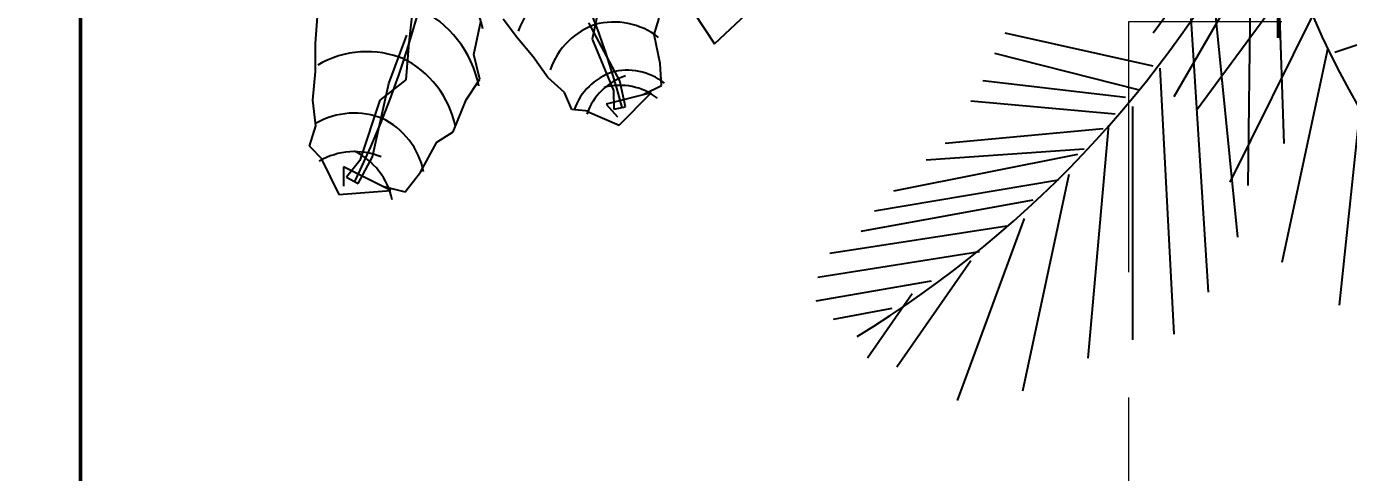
# Model space of a CAD drawing. Header units: millimetres. Extents: x 10612.9 to 10705, y -16533.4 to -16503.9.
# Drawn here: x 10615.022 to 10616.079, y -16507.714 to -16507.358 of the extents above; entities that cross this region are included whole.
import ezdxf

# ---------------------------------------------------------------- set-up
doc = ezdxf.new("R2010")
doc.units = ezdxf.units.MM
doc.linetypes.add('DASHDOTX2', pattern=[50.8, 25.4, -12.7, 0, -12.7])
doc.linetypes.add('HIDDEN', pattern=[0.375, 0.25, -0.125])
doc.layers.add('0.6', color=252, linetype='Continuous', lineweight=50)
doc.layers.add('Muro sin techar', color=160, linetype='Continuous', lineweight=40)
doc.styles.add('mahico', font='GOTHIC.TTF', dxfattribs={"width": 0.75})
doc.dimstyles.new('Copia de 50 P', dxfattribs={"dimtxt": 0.1, "dimasz": 0.01, "dimexe": 0.065, "dimexo": 0.0625, "dimgap": 0.025, "dimtad": 1, "dimtih": 1, "dimtoh": 1, "dimzin": 0, "dimdsep": 46, "dimtxsty": 'mahico', "dimblk": 'pa cotas', "dimcen": 0.09, "dimdle": 0.3, "dimclrd": 256, "dimclre": 256, "dimclrt": 256, "dimadec": 0, "dimazin": 0, "dimtfac": 1, "dimtofl": 0, "dimtmove": 0, "dimatfit": 3, "dimfxl": 0.15, "dimfxlon": 1, "dimtolj": 1, "dimtzin": 0, "dimlwd": 5, "dimlwe": 5, "dimarcsym": 0})

# ---------------------------------------------------------------- blocks, each defined once
blk = doc.blocks.new('59')
at = {"color": 61}
for p, q in [((-97497.17, 394109.21), (-97501.85, 394110.64)), ((-97488.78, 394110.99), (-97497.17, 394109.21)), ((-97482.52, 394111.35), (-97488.78, 394110.99)), ((-97479.94, 394106.05), (-97482.52, 394111.35)), ((-97471.16, 394099.15), (-97480.43, 394108.38)), ((-97480.43, 394108.38), (-97477.19, 394095.43)), ((-97477.19, 394095.43), (-97473.49, 394098.66)), ((-97475.07, 394090.04), (-97471.16, 394099.15)), ((-97475.17, 394090.5), (-97475.57, 394085.55)), ((-97480.5, 394083.52), (-97484.83, 394078.7)), ((-97475.57, 394085.55), (-97480.5, 394083.52)), ((-97484.83, 394078.7), (-97490.76, 394074.52)), ((-97490.76, 394074.52), (-97496.12, 394069.97)), ((-97496.12, 394069.97), (-97501.58, 394065.88)), ((-97491.42, 394057.43), (-97500.85, 394059.48)), ((-97484.3, 394059.12), (-97491.42, 394057.43)), ((-97478.35, 394055.25), (-97484.3, 394059.12)), ((-97469.22, 394051.51), (-97478.35, 394055.25)), ((-97466.23, 394046.77), (-97469.22, 394051.51)), ((-97457.63, 394042.07), (-97466.23, 394046.77)), ((-97451.94, 394037.72), (-97457.63, 394042.07)), ((-97453.64, 394031.21), (-97451.94, 394037.72)), ((-97452.34, 394033.6), (-97459.17, 394019.95)), ((-97451.18, 394018.69), (-97452.34, 394033.6)), ((-97461.35, 394013.7), (-97451.18, 394018.69)), ((-97459.17, 394019.95), (-97453.56, 394019.99)), ((-97494.54, 394011.98), (-97502.32, 394012.5)), ((-97486.51, 394011.93), (-97494.54, 394011.98)), ((-97478.25, 394011.14), (-97486.51, 394011.93)), ((-97470.91, 394012.09), (-97478.25, 394011.14)), ((-97465.13, 394010.18), (-97470.91, 394012.09)), ((-97461.09, 394014.18), (-97465.13, 394010.18))]:
    blk.add_line(p, q, dxfattribs=at)
at = {"color": 42}
for p, q in [((-97483.87, 394099.37), (-97500.48, 394090.48)), ((-97476.42, 394100.96), (-97483.87, 394099.37)), ((-97475.72, 394097.69), (-97476.42, 394100.96)), ((-97495.83, 394091.47), (-97481.05, 394097.53)), ((-97481.05, 394097.53), (-97475.72, 394097.69)), ((-97503.97, 394093.14), (-97495.83, 394091.47)), ((-97507.64, 394040.23), (-97494.78, 394038.79)), ((-97483.06, 394033), (-97497, 394038.14)), ((-97494.78, 394038.79), (-97484.1, 394037.91)), ((-97484.1, 394037.91), (-97478.28, 394030.39)), ((-97462.03, 394028.34), (-97483.06, 394033)), ((-97478.28, 394030.39), (-97460.95, 394024.65)), ((-97454.39, 394024.17), (-97462.03, 394028.34)), ((-97460.95, 394024.65), (-97456.21, 394020.82)), ((-97456.21, 394020.82), (-97454.39, 394024.17))]:
    blk.add_line(p, q, dxfattribs=at)
at = {"color": 61}
for centre, major_axis, start_param, end_param in [((-97479.76, 394097.62), (-14.82, 14.82), 0.124017, 1.04857), ((-97469.41, 394101.45), (12.35, 12.35), 1.694813, 2.619367), ((-97465.08, 394099.45), (12.35, 12.35), 1.694813, 2.619367), ((-97468.63, 394106.43), (-12.35, 12.35), 1.100264, 2.024817), ((-97469.8, 394102.77), (12.35, 12.35), 2.67106, 3.595614), ((-97480.23, 394099.2), (14.82, 14.82), 2.67106, 3.595614), ((-97489.56, 394094.98), (18.52, 18.52), 2.67106, 3.595614), ((-97493.26, 394032.63), (19.76, 19.76), 0.985148, 1.909702), ((-97476, 394027.58), (22.58, 22.58), 0.985148, 1.909702), ((-97465.16, 394024.75), (-19.76, 19.76), -0.585648, 0.338905), ((-97453.33, 394021.49), (15.53, 15.53), 0.985148, 1.909702), ((-97464.26, 394026.76), (19.76, 19.76), 1.961395, 2.885949), ((-97445.68, 394014.42), (14.11, 14.11), 0.985148, 1.909702), ((-97452.62, 394023.07), (-15.53, 15.53), 0.390599, 1.315152), ((-97443.56, 394023.12), (-14.11, 14.11), 0.390599, 1.315152)]:
    blk.add_ellipse(centre, major_axis=major_axis, ratio=1, start_param=start_param, end_param=end_param, dxfattribs=at)
at = {"color": 42}
for centre, major_axis, start_param, end_param in [((-97415.27, 393867.12), (170.24, 170.24), 1.041356, 1.468363), ((-97575.51, 393775.9), (-194.56, 194.56), -1.239106, -0.812098)]:
    blk.add_ellipse(centre, major_axis=major_axis, ratio=1, start_param=start_param, end_param=end_param, dxfattribs=at)
blk = doc.blocks.new('A$C3BDE78F2')
at = {"color": 64, "lineweight": 25}
for p, q in [((0.3663, 2.2725), (0.3182, 2.5467)), ((0.4361, 2.1579), (0.375, 2.5426)), ((0.3008, 2.3666), (0.2746, 2.5058)), ((0.4972, 2.0924), (0.4317, 2.5139)), ((0.3357, 2.3175), (0.1829, 2.4239)), ((0.5583, 2.031), (0.4841, 2.4403)), ((0.6064, 1.9696), (0.5321, 2.4075)), ((0.6675, 1.9246), (0.5802, 2.3625)), ((0.4143, 2.1784), (0.1611, 2.3543)), ((0.6544, 2.2848), (0.6806, 1.9083)), ((0.7286, 1.8632), (0.6937, 2.2397)), ((0.5147, 2.0515), (0.0825, 2.2111)), ((0.7635, 1.8346), (0.7941, 2.1784)), ((0.8028, 1.81), (0.8421, 2.1497)), ((0.8203, 1.7773), (0.9076, 2.1211)), ((0.877, 1.7446), (0.9556, 2.0965)), ((0.6195, 1.9451), (0.1043, 2.0556)), ((0.7373, 1.851), (0.1829, 1.9001)), ((0.781, 1.7937), (0.2266, 1.7937)), ((1.2743, 1.5113), (0.9556, 1.7446)), ((0.8727, 1.7282), (0.2397, 1.6954)), ((1.2369, 1.4448), (0.8046, 1.6951)), ((0.9905, 1.6545), (0.3401, 1.6136)), ((1.0874, 1.4093), (0.7718, 1.6414)), ((1.0473, 1.6013), (0.471, 1.544)), ((1.0054, 1.3617), (0.6015, 1.562)), ((1.2044, 1.5113), (0.5933, 1.5195)), ((1.2917, 1.454), (0.6937, 1.4335)), ((0.917, 1.3298), (0.4103, 1.4387)), ((0.7683, 1.2532), (0.3089, 1.3021)), ((0.9104, 1.3125), (1.0023, 1.0395))]:
    blk.add_line(p, q, dxfattribs=at)
for centre, radius, start, end in [((2.4685, 3.8078), 2.6148, 211.3169, 243.6729), ((1.7056, -0.3138), 1.8217, 102.5794, 150.2919)]:
    blk.add_arc(centre, radius, start, end, dxfattribs=at)
blk = doc.blocks.new('88')
at = {"color": 62, "linetype": 'Continuous'}
for p, q in [((-97526.88, 386618.41), (-97514.46, 386620.49)), ((-97514.46, 386620.49), (-97514.46, 386605.99))]:
    blk.add_line(p, q, dxfattribs=at)
blk = doc.blocks.new('hjygfvdc')
at = {"layer": '0.6', "linetype": 'DASHDOTX2', "ltscale": 0.03}
blk.add_line((3030.3432, 68.8445), (3030.3974, 92.8394), dxfattribs=at)
blk = doc.blocks.new('pa cotas')
h = blk.add_hatch(color=256)
h.paths.add_polyline_path([(2.38, 3.09), (-3.09, -2.38), (-2.38, -3.09)])
h.paths.add_polyline_path([(3.09, 2.38), (2.38, 3.09), (-2.38, -3.09)])
blk.add_line((-2.38, -3.09), (2.38, 3.09))
blk.add_lwpolyline([(3.09, 2.38), (2.38, 3.09), (-3.09, -2.38), (-2.38, -3.09)], close=True)
blk = doc.blocks.new('*D889')
at = {"lineweight": 5, "transparency": 16777216}
for p, q in [((10614.7681, -16506.8543), (10614.5531, -16506.8543)), ((10614.6181, -16506.8643), (10614.6181, -16507.653)), ((10614.6181, -16508.5943), (10614.6181, -16507.8056)), ((10614.7681, -16508.6043), (10614.5531, -16508.6043))]:
    blk.add_line(p, q, dxfattribs=at)
at = {"layer": 'Defpoints', "color": 0, "transparency": 16777216}
for p in [(10615.0656, -16506.8543), (10614.6181, -16508.6043), (10615.0656, -16508.6043)]:
    blk.add_point(p, dxfattribs=at)
at = {"lineweight": 5, "transparency": 16777216, "xscale": 0.01, "yscale": 0.01, "zscale": 0.01}
for p, rotation in [((10614.6181, -16506.8543), 90), ((10614.6181, -16508.6043), 270)]:
    blk.add_blockref('pa cotas', p, dxfattribs=dict(at, rotation=rotation))
at = {"transparency": 16777216, "insert": (10614.6181, -16507.7293), "char_height": 0.1, "attachment_point": 5, "style": 'mahico'}
blk.add_mtext('\\A1;1.75', dxfattribs=at)

msp = doc.modelspace()

# ---------------------------------------------------------------- linework, layer by layer
msp.add_line((10615.0656, -16506.8543), (10615.0656, -16508.7043))
at = {"color": 251, "lineweight": 50, "true_color": 0x636466}
msp.add_lwpolyline([(10614.9156, -16506.7043), (10621.9156, -16506.7043), (10621.9156, -16508.2543), (10621.7656, -16508.2543), (10621.7656, -16506.8543), (10615.0656, -16506.8543), (10615.0656, -16508.2543), (10614.9156, -16508.2543), (10614.9156, -16506.7043)], dxfattribs=at)
at = {"layer": 'Muro sin techar', "color": 251, "linetype": 'HIDDEN', "lineweight": 9, "ltscale": 0.8, "true_color": 0x636466}
msp.add_lwpolyline([(10621.7656, -16508.7043), (10618.8156, -16508.7043), (10618.8156, -16508.2543), (10618.7256, -16508.2543), (10618.7256, -16507.3543), (10615.9031, -16507.3543), (10615.9031, -16508.2543), (10614.9156, -16508.2543)], dxfattribs=at)

# ---------------------------------------------------------------- block references
at = {"lineweight": 70}
msp.add_blockref('hjygfvdc', (7585.632, -16597.3236), dxfattribs=at)
for name, p, xscale, yscale, zscale, rotation in [('88', (11446.2649, -16048.0869), -0.002380583042700209, 0.002380583042700209, 0.002380583042700209, 133.093983010309), ('A$C3BDE78F2', (10616.5088, -16507.6844), 0.3358980744271619, 0.3358980744271619, 0.3358980744271619, 90), ('59', (9519.0292, -16778.622), 0.002782210484385741, 0.002782210484385741, 0.002782210484385741, 270)]:
    msp.add_blockref(name, p, dxfattribs=dict(xscale=xscale, yscale=yscale, zscale=zscale, rotation=rotation))

# ---------------------------------------------------------------- dimensions: what is measured, and where the dimension line sits
dim = msp.add_linear_dim(base=(10614.6181, -16508.6043), p1=(10615.0656, -16506.8543), p2=(10615.0656, -16508.6043), angle=90, dimstyle='Copia de 50 P', override={"dimtmove": 1})
dim.commit()
dim.dimension.update_dxf_attribs({"geometry": '*D889', "text_midpoint": (10614.6181, -16507.7293)})

doc.saveas('drawing.dxf')
